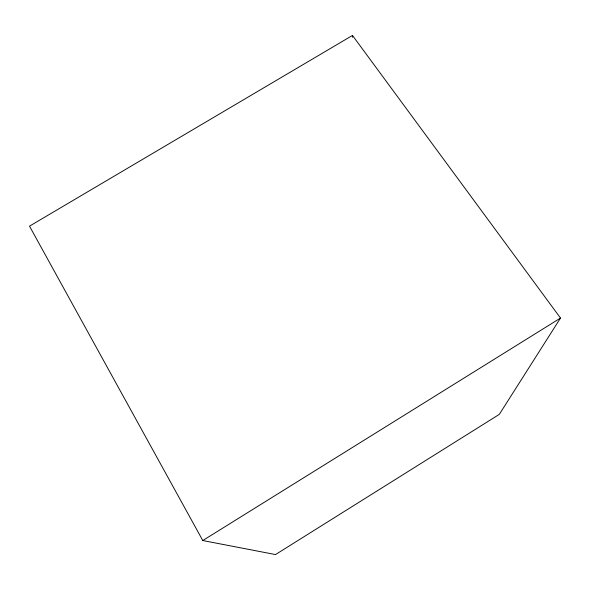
<?xml version="1.0" encoding="UTF-8"?>
<svg xmlns="http://www.w3.org/2000/svg" width="590" height="590" viewBox="0 0 590 590"><rect width="100%" height="100%" fill="white"/><g stroke="black" fill="none" stroke-linecap="round" stroke-linejoin="round"><path stroke-width="0.89" d="M560.5 318.062L499.317 414.364L275.523 554.563L202.783 540.536L29.5 226.154L352.481 35.437L560.5 318.062L202.783 540.536M352.481 35.437L352.628 37.273"/></g></svg>
